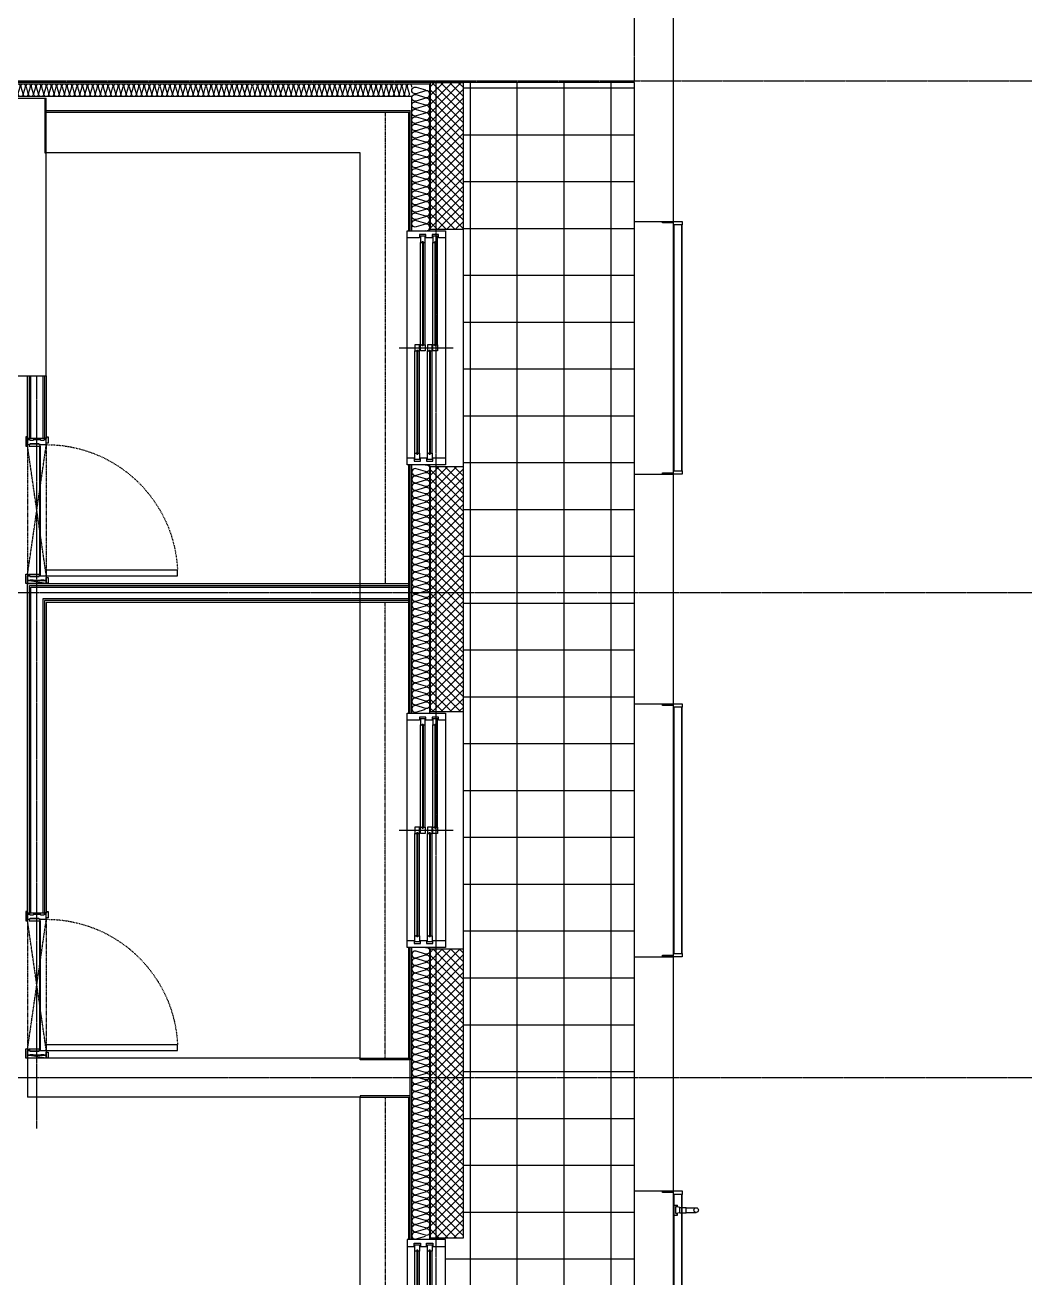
# Model space of a CAD drawing. Header units: millimetres. Extents: x 18456 to 179493, y -203649 to 469211.
# Drawn here: x 145059 to 151505, y -111852 to -103828 of the extents above; entities that cross this region are included whole.
import ezdxf

# ---------------------------------------------------------------- set-up
doc = ezdxf.new("R2010")
doc.units = ezdxf.units.MM
for name, pattern in [('X-평면도(기본형)$0$CEN', [52.5, 50, -1, 0.5, -1]), ('X-평면도(기본형)$0$DASHDOTX2', [2, 1, -0.5, 0, -0.5]), ('X-평면도(기본형)$0$HID', [2.8, 1.8, -1]), ('X-평면도(기본형)$0$HID2', [7.5, 6, -1.5])]:
    doc.linetypes.add(name, pattern=pattern)
for name, color, linetype, true_color in [('X-평면도(기본형)$0$40HAT', 9, 'Continuous', 0x808080), ('X-평면도(기본형)$0$4ELE', 4, 'Continuous', 0x00ffff), ('X-평면도(기본형)$0$4GYP', 4, 'Continuous', 0x00ffff), ('X-평면도(기본형)$0$7GYP', 7, 'Continuous', 0x000000), ('X-평면도(기본형)$0$AHID', 5, 'X-평면도(기본형)$0$HID', 0x0000ff), ('X-평면도(기본형)$0$CEN', 1, 'X-평면도(기본형)$0$CEN', 0xff0000), ('X-평면도(기본형)$0$DOOR', 4, 'Continuous', 0x00ffff), ('X-평면도(기본형)$0$ETC', 9, 'Continuous', 0x808080), ('X-평면도(기본형)$0$FIN', 9, 'Continuous', 0x808080), ('X-평면도(기본형)$0$INS', 9, 'Continuous', 0x808080), ('X-평면도(기본형)$0$INSUL', 9, 'Continuous', 0x808080), ('X-평면도(기본형)$0$TIL', 5, 'Continuous', 0x0000ff), ('X-평면도(기본형)$0$UIS', 7, 'X-평면도(기본형)$0$HID2', 0x000000), ('X-평면도(기본형)$0$W1', 2, 'Continuous', 0xffff00), ('X-평면도(기본형)$0$W2', 3, 'Continuous', 0x00ff00), ('X-평면도(기본형)$0$WID', 4, 'Continuous', 0x00ffff), ('X-평면도(기본형)$0$국기계양대', 9, 'Continuous', 0x808080)]:
    doc.layers.add(name, color=color, linetype=linetype, true_color=true_color)
pattern_1 = [(315, (-516301.965, -267489.793), (28.2842712, 28.2842712), []), (45, (-516301.965, -267489.793), (-28.2842712, 28.2842712), [])]

# ---------------------------------------------------------------- blocks, each defined once
blk = doc.blocks.new('X-평면도(기본형)$0$국기계양대')
at = {"color": 0, "linetype": 'ByBlock', "lineweight": -2}
for p, q in [((-64, 0), (0, 0)), ((-64, 0), (-64, -20)), ((0, 0), (0, -20)), ((-64, -20), (-52, -20)), ((-54, -10), (-10, -10)), ((-54, -10), (-54, -20)), ((-49, -35), (-54, -10)), ((-49, -35), (-15, -35)), ((-49, -35), (-49, -75)), ((-49, -75), (-15, -75)), ((-47, -75), (-47, -140)), ((-17, -75), (-17, -140)), ((-15, -35), (-10, -10)), ((-15, -35), (-15, -75)), ((-12, -20), (0, -20)), ((-10, -10), (-10, -20))]:
    blk.add_line(p, q, dxfattribs=at)
blk.add_circle((-32, -140), 15, dxfattribs=at)
blk = doc.blocks.new('U60 (X-평면도(기본형)$0$ng)')
at = {"color": 0, "linetype": 'ByBlock', "lineweight": -2}
for p, q in [((-1660, -103.5), (-1660, 22.5)), ((-1660, 22.5), (-1650, 22.5)), ((-1650, 22.5), (-1650, -47.5)), ((1650, 22.5), (1660, 22.5)), ((1650, -47.5), (1650, 22.5)), ((1660, 22.5), (1660, -103.5)), ((-1660, -47.5), (-1638, -47.5)), ((-1638, -47.5), (-1638, -50.5)), ((1638, -50.5), (-1638, -50.5)), ((-1638, -50.5), (-1638, -100.5)), ((-1638, -50.5), (1638, -50.5)), ((1638, -50.5), (1638, -47.5)), ((1638, -47.5), (1660, -47.5)), ((1638, -100.5), (1638, -50.5)), ((-1638, -103.5), (-1660, -103.5)), ((-1638, -100.5), (1638, -100.5)), ((1638, -100.5), (-1638, -100.5)), ((-1638, -100.5), (-1638, -103.5)), ((1638, -103.5), (1638, -100.5)), ((1660, -103.5), (1638, -103.5))]:
    blk.add_line(p, q, dxfattribs=at)
at = {"layer": 'X-평면도(기본형)$0$국기계양대'}
blk.add_blockref('X-평면도(기본형)$0$국기계양대', (1570, -53), dxfattribs=at)
blk = doc.blocks.new('U165 (X-평면도(기본형)$0$ng)')
at = {"color": 0, "linetype": 'ByBlock', "lineweight": -2}
for p, q in [((-810, -103.5), (-810, 22.5)), ((-810, 22.5), (-800, 22.5)), ((-800, 22.5), (-800, -47.5)), ((800, 22.5), (810, 22.5)), ((800, -47.5), (800, 22.5)), ((810, 22.5), (810, -103.5)), ((-810, -47.5), (-788, -47.5)), ((-788, -47.5), (-788, -50.5)), ((788, -50.5), (-788, -50.5)), ((-788, -50.5), (-788, -100.5)), ((-788, -50.5), (788, -50.5)), ((788, -50.5), (788, -47.5)), ((788, -47.5), (810, -47.5)), ((788, -100.5), (788, -50.5)), ((-788, -103.5), (-810, -103.5)), ((-788, -100.5), (788, -100.5)), ((788, -100.5), (-788, -100.5)), ((-788, -100.5), (-788, -103.5)), ((788, -103.5), (788, -100.5)), ((810, -103.5), (788, -103.5))]:
    blk.add_line(p, q, dxfattribs=at)
blk = doc.blocks.new('X-평면도(기본형)$0$DW1500')
at = {"layer": 'X-평면도(기본형)$0$WID', "color": 8, "true_color": 0x808080}
for p, q in [((1455, 0), (45, 0)), ((766.5, -63), (1428.5, -63)), ((766.5, -63), (766.5, -67)), ((766.5, -67), (1428.5, -67)), ((1428.5, -63), (1428.5, -67)), ((71.5, -98), (733.5, -98)), ((71.5, -98), (71.5, -102)), ((71.5, -102), (733.5, -102)), ((733.5, -98), (733.5, -102)), ((766.5, -143), (1428.5, -143)), ((766.5, -143), (766.5, -147)), ((766.5, -147), (1428.5, -147)), ((1428.5, -143), (1428.5, -147)), ((71.5, -178), (733.5, -178)), ((71.5, -178), (71.5, -182)), ((71.5, -182), (733.5, -182)), ((733.5, -178), (733.5, -182)), ((45, -245), (1455, -245))]:
    blk.add_line(p, q, dxfattribs=at)
at = {"layer": 'X-평면도(기본형)$0$WID', "color": 1, "true_color": 0xff0000}
blk.add_line((750, 50), (750, -295), dxfattribs=at)
at = {"layer": 'X-평면도(기본형)$0$WID'}
for p, q in [((1425, -50), (770, -50)), ((1425, -80), (770, -80)), ((730, -85), (75, -85)), ((730, -115), (75, -115)), ((1425, -130), (770, -130)), ((1425, -160), (770, -160)), ((730, -165), (75, -165)), ((730, -195), (75, -195))]:
    blk.add_line(p, q, dxfattribs=at)
for points in [[(0, -245), (45, -245), (45, -200), (25, -200), (25, -160), (45, -160), (45, -120), (25, -120), (25, -80), (45, -80), (45, 0), (0, 0)], [(1500, 0), (1455, 0), (1455, -45), (1475, -45), (1475, -85), (1455, -85), (1455, -125), (1475, -125), (1475, -165), (1455, -165), (1455, -245), (1500, -245)], [(770, -80), (730, -80), (730, -50), (770, -50), (770, -60), (764.5, -61.8), (764.5, -68.2), (770, -70)], [(1425, -80), (1465, -80), (1465, -50), (1425, -50), (1425, -60), (1430.5, -61.8), (1430.5, -68.2), (1425, -70)], [(75, -115), (35, -115), (35, -85), (75, -85), (75, -95), (69.5, -96.8), (69.5, -103.2), (75, -105)], [(730, -115), (770, -115), (770, -85), (730, -85), (730, -95), (735.5, -96.8), (735.5, -103.2), (730, -105)], [(770, -160), (730, -160), (730, -130), (770, -130), (770, -140), (764.5, -141.8), (764.5, -148.2), (770, -150)], [(1425, -160), (1465, -160), (1465, -130), (1425, -130), (1425, -140), (1430.5, -141.8), (1430.5, -148.2), (1425, -150)], [(75, -195), (35, -195), (35, -165), (75, -165), (75, -175), (69.5, -176.8), (69.5, -183.2), (75, -185)], [(730, -195), (770, -195), (770, -165), (730, -165), (730, -175), (735.5, -176.8), (735.5, -183.2), (730, -185)]]:
    blk.add_lwpolyline(points, close=True, dxfattribs=at)
at = {"layer": 'X-평면도(기본형)$0$WID', "color": 8, "true_color": 0x808080}
for points in [[(770, -59.2), (772.7, -60.6), (773.3, -61.6), (773.8, -63)], [(770, -70.8), (772.7, -69.4), (773.3, -68.4), (773.8, -67)], [(1425, -59.2), (1422.3, -60.6), (1421.7, -61.6), (1421.2, -63)], [(1425, -70.8), (1422.3, -69.4), (1421.7, -68.4), (1421.2, -67)], [(75, -94.2), (77.7, -95.6), (78.3, -96.6), (78.8, -98)], [(75, -105.8), (77.7, -104.4), (78.3, -103.4), (78.8, -102)], [(730, -94.2), (727.3, -95.6), (726.7, -96.6), (726.2, -98)], [(730, -105.8), (727.3, -104.4), (726.7, -103.4), (726.2, -102)], [(770, -139.2), (772.7, -140.6), (773.3, -141.6), (773.8, -143)], [(770, -150.8), (772.7, -149.4), (773.3, -148.4), (773.8, -147)], [(1425, -139.2), (1422.3, -140.6), (1421.7, -141.6), (1421.2, -143)], [(1425, -150.8), (1422.3, -149.4), (1421.7, -148.4), (1421.2, -147)], [(75, -174.2), (77.7, -175.6), (78.3, -176.6), (78.8, -178)], [(75, -185.8), (77.7, -184.4), (78.3, -183.4), (78.8, -182)], [(730, -174.2), (727.3, -175.6), (726.7, -176.6), (726.2, -178)], [(730, -185.8), (727.3, -184.4), (726.7, -183.4), (726.2, -182)]]:
    blk.add_lwpolyline(points, dxfattribs=at)
blk = doc.blocks.new('X-평면도(기본형)$0$DW2700v')
at = {"layer": 'X-평면도(기본형)$0$WID', "color": 8, "true_color": 0x808080}
for p, q in [((2655, 0), (45, 0)), ((2628.5, -63), (916.5, -63)), ((916.5, -67), (916.5, -63)), ((2628.5, -67), (916.5, -67)), ((2628.5, -67), (2628.5, -63)), ((883.5, -98), (71.5, -98)), ((71.5, -102), (71.5, -98)), ((883.5, -102), (71.5, -102)), ((883.5, -102), (883.5, -98)), ((2628.5, -143), (916.5, -143)), ((916.5, -147), (916.5, -143)), ((2628.5, -147), (916.5, -147)), ((2628.5, -147), (2628.5, -143)), ((883.5, -178), (71.5, -178)), ((71.5, -182), (71.5, -178)), ((883.5, -182), (71.5, -182)), ((883.5, -182), (883.5, -178)), ((45, -245), (2655, -245))]:
    blk.add_line(p, q, dxfattribs=at)
at = {"layer": 'X-평면도(기본형)$0$WID', "color": 1, "true_color": 0xff0000}
blk.add_line((900, -295), (900, 50), dxfattribs=at)
at = {"layer": 'X-평면도(기본형)$0$WID'}
for p, q in [((920, -50), (2625, -50)), ((920, -80), (2625, -80)), ((75, -85), (880, -85)), ((75, -115), (880, -115)), ((920, -130), (2625, -130)), ((920, -160), (2625, -160)), ((75, -165), (880, -165)), ((75, -195), (880, -195))]:
    blk.add_line(p, q, dxfattribs=at)
for points in [[(0, -245), (45, -245), (45, -200), (25, -200), (25, -160), (45, -160), (45, -120), (25, -120), (25, -80), (45, -80), (45, 0), (0, 0)], [(2700, 0), (2655, 0), (2655, -45), (2675, -45), (2675, -85), (2655, -85), (2655, -125), (2675, -125), (2675, -165), (2655, -165), (2655, -245), (2700, -245)], [(920, -50), (880, -50), (880, -80), (920, -80), (920, -70), (914.5, -68.2), (914.5, -61.8), (920, -60)], [(2625, -50), (2665, -50), (2665, -80), (2625, -80), (2625, -70), (2630.5, -68.2), (2630.5, -61.8), (2625, -60)], [(75, -85), (35, -85), (35, -115), (75, -115), (75, -105), (69.5, -103.2), (69.5, -96.8), (75, -95)], [(880, -85), (920, -85), (920, -115), (880, -115), (880, -105), (885.5, -103.2), (885.5, -96.8), (880, -95)], [(920, -130), (880, -130), (880, -160), (920, -160), (920, -150), (914.5, -148.2), (914.5, -141.8), (920, -140)], [(2625, -130), (2665, -130), (2665, -160), (2625, -160), (2625, -150), (2630.5, -148.2), (2630.5, -141.8), (2625, -140)], [(75, -165), (35, -165), (35, -195), (75, -195), (75, -185), (69.5, -183.2), (69.5, -176.8), (75, -175)], [(880, -165), (920, -165), (920, -195), (880, -195), (880, -185), (885.5, -183.2), (885.5, -176.8), (880, -175)]]:
    blk.add_lwpolyline(points, close=True, dxfattribs=at)
at = {"layer": 'X-평면도(기본형)$0$WID', "color": 8, "true_color": 0x808080}
for points in [[(920, -59.2), (922.7, -60.6), (923.3, -61.6), (923.8, -63)], [(920, -70.8), (922.7, -69.4), (923.3, -68.4), (923.8, -67)], [(2625, -59.2), (2622.3, -60.6), (2621.7, -61.6), (2621.2, -63)], [(2625, -70.8), (2622.3, -69.4), (2621.7, -68.4), (2621.2, -67)], [(75, -94.2), (77.7, -95.6), (78.3, -96.6), (78.8, -98)], [(75, -105.8), (77.7, -104.4), (78.3, -103.4), (78.8, -102)], [(880, -94.2), (877.3, -95.6), (876.7, -96.6), (876.2, -98)], [(880, -105.8), (877.3, -104.4), (876.7, -103.4), (876.2, -102)], [(920, -139.2), (922.7, -140.6), (923.3, -141.6), (923.8, -143)], [(920, -150.8), (922.7, -149.4), (923.3, -148.4), (923.8, -147)], [(2625, -139.2), (2622.3, -140.6), (2621.7, -141.6), (2621.2, -143)], [(2625, -150.8), (2622.3, -149.4), (2621.7, -148.4), (2621.2, -147)], [(75, -174.2), (77.7, -175.6), (78.3, -176.6), (78.8, -178)], [(75, -185.8), (77.7, -184.4), (78.3, -183.4), (78.8, -182)], [(880, -174.2), (877.3, -175.6), (876.7, -176.6), (876.2, -178)], [(880, -185.8), (877.3, -184.4), (876.7, -183.4), (876.2, -182)]]:
    blk.add_lwpolyline(points, dxfattribs=at)
blk = doc.blocks.new('X-평면도(기본형)$0$wd120900')
at = {"layer": 'X-평면도(기본형)$0$DOOR', "color": 1, "linetype": 'ByBlock', "true_color": 0xff0000}
blk.add_line((-20, 120), (0, 0), dxfattribs=at)
at = {"layer": 'X-평면도(기본형)$0$DOOR', "color": 5, "true_color": 0x0000ff}
for p, q in [((860, 80), (40, 80)), ((860, 77), (40, 77))]:
    blk.add_line(p, q, dxfattribs=at)
at = {"layer": 'X-평면도(기본형)$0$DOOR'}
for points in [[(30, 120), (30, 960), (66, 960), (66, 120)], [(30, 120), (30, 960), (66, 960), (66, 120)], [(0, 120), (0, 104.1), (3, 104.1), (3, 84.1), (0, 84.1), (0, 35.9), (3, 35.9), (3, 15.9), (0, 15.9), (0, 0), (30, 0), (30, 15), (25, 15), (25, 75), (30, 75), (30, 80), (30, 120)], [(900, 120), (900, 104.1), (897, 104.1), (897, 84.1), (900, 84.1), (900, 35.9), (897, 35.9), (897, 15.9), (900, 15.9), (900, 0), (899.1, 0), (880, 0), (870, 0), (870, 15), (875, 15), (875, 75), (870, 75), (870, 80), (870, 120)], [(40, 80), (30, 80), (30, 73), (25, 73), (25, 17), (30, 17), (30, 10), (40, 10)], [(860, 80), (870, 80), (870, 73), (875, 73), (875, 17), (870, 17), (870, 10), (860, 10)]]:
    blk.add_lwpolyline(points, close=True, dxfattribs=at)
at = {"layer": 'X-평면도(기본형)$0$DOOR', "linetype": 'ByBlock'}
for points in [[(-15, 132), (-15, 127), (-20, 127), (-20, 120), (20, 120), (20, 132)], [(915, 120), (915, 125), (920, 125), (920, 132), (880, 132), (880, 120)], [(-15, 0), (-15, -5), (-20, -5), (-20, -12), (40, -12), (40, 0)], [(915, 0), (915, -5), (920, -5), (920, -12), (860, -12), (860, 0)]]:
    blk.add_lwpolyline(points, close=True, dxfattribs=at)
at = {"layer": 'X-평면도(기본형)$0$DOOR', "color": 1, "linetype": 'ByBlock', "true_color": 0xff0000}
blk.add_lwpolyline([(-20, 120), (-20, 0), (0, 0), (0, 120)], close=True, dxfattribs=at)
at = {"layer": 'X-평면도(기본형)$0$DOOR', "color": 1, "linetype": 'X-평면도(기본형)$0$HID', "true_color": 0xff0000}
blk.add_lwpolyline([(860, 0), (40, 0), (870, 120), (30, 120)], close=True, dxfattribs=at)
at = {"layer": 'X-평면도(기본형)$0$DOOR', "color": 1, "linetype": 'X-평면도(기본형)$0$DASHDOTX2', "ltscale": 5, "true_color": 0xff0000}
blk.add_arc((28.6, 119.4), 841.4, 0.03802, 87.45308, dxfattribs=at)
blk = doc.blocks.new('U74 (X-평면도(기본형)$0$ins-l)')
at = {"layer": 'X-평면도(기본형)$0$INSUL', "color": 8, "true_color": 0x808080}
for p, q in [((36.9, 24.2), (21.4, 75.8)), ((57.5, 75.8), (42, 24.2)), ((78.1, 24.2), (62.6, 75.8)), ((98.7, 75.8), (83.2, 24.2)), ((119.3, 24.2), (103.8, 75.8)), ((139.9, 75.8), (124.5, 24.2)), ((160.5, 24.2), (145.1, 75.8)), ((181.1, 75.8), (165.7, 24.2)), ((201.7, 24.2), (186.3, 75.8)), ((222.3, 75.8), (206.9, 24.2)), ((243, 24.2), (227.5, 75.8)), ((263.6, 75.8), (248.1, 24.2)), ((284.2, 24.2), (268.7, 75.8)), ((304.8, 75.8), (289.3, 24.2)), ((325.4, 24.2), (309.9, 75.8)), ((346, 75.8), (330.6, 24.2)), ((366.6, 24.2), (351.2, 75.8)), ((387.2, 75.8), (371.8, 24.2)), ((407.8, 24.2), (392.4, 75.8)), ((428.4, 75.8), (413, 24.2)), ((449.1, 24.2), (433.6, 75.8)), ((469.7, 75.8), (454.2, 24.2)), ((490.3, 24.2), (474.8, 75.8)), ((510.9, 75.8), (495.4, 24.2)), ((531.5, 24.2), (516, 75.8)), ((552.1, 75.8), (536.6, 24.2)), ((572.7, 24.2), (557.3, 75.8)), ((593.3, 75.8), (577.9, 24.2)), ((613.9, 24.2), (598.5, 75.8)), ((634.5, 75.8), (619.1, 24.2)), ((655.2, 24.2), (639.7, 75.8)), ((675.8, 75.8), (660.3, 24.2)), ((696.4, 24.2), (680.9, 75.8)), ((717, 75.8), (701.5, 24.2)), ((737.6, 24.2), (722.1, 75.8)), ((758.2, 75.8), (742.7, 24.2)), ((778.8, 24.2), (763.4, 75.8)), ((799.4, 75.8), (784, 24.2)), ((820, 24.2), (804.6, 75.8)), ((840.6, 75.8), (825.2, 24.2)), ((861.3, 24.2), (845.8, 75.8)), ((881.9, 75.8), (866.4, 24.2)), ((902.5, 24.2), (887, 75.8)), ((923.1, 75.8), (907.6, 24.2)), ((943.7, 24.2), (928.2, 75.8)), ((964.3, 75.8), (948.8, 24.2)), ((984.9, 24.2), (969.5, 75.8)), ((1005.5, 75.8), (990.1, 24.2)), ((1026.1, 24.2), (1010.7, 75.8)), ((1046.7, 75.8), (1031.3, 24.2)), ((1067.4, 24.2), (1051.9, 75.8)), ((1088, 75.8), (1072.5, 24.2)), ((1108.6, 24.2), (1093.1, 75.8)), ((1129.2, 75.8), (1113.7, 24.2)), ((1149.8, 24.2), (1134.3, 75.8)), ((1170.4, 75.8), (1154.9, 24.2)), ((1191, 24.2), (1175.6, 75.8)), ((1211.6, 75.8), (1196.2, 24.2)), ((1232.2, 24.2), (1216.8, 75.8)), ((1252.8, 75.8), (1237.4, 24.2)), ((1273.5, 24.2), (1258, 75.8)), ((1294.1, 75.8), (1278.6, 24.2)), ((1314.7, 24.2), (1299.2, 75.8)), ((1335.3, 75.8), (1319.8, 24.2)), ((1355.9, 24.2), (1340.4, 75.8)), ((1376.5, 75.8), (1361, 24.2)), ((1397.1, 24.2), (1381.7, 75.8)), ((1417.7, 75.8), (1402.3, 24.2)), ((1438.3, 24.2), (1422.9, 75.8)), ((1458.9, 75.8), (1443.5, 24.2)), ((1479.5, 24.2), (1464.1, 75.8)), ((1500.2, 75.8), (1484.7, 24.2)), ((1520.8, 24.2), (1505.3, 75.8)), ((1541.4, 75.8), (1525.9, 24.2)), ((1562, 24.2), (1546.5, 75.8)), ((1582.6, 75.8), (1567.1, 24.2)), ((1603.2, 24.2), (1587.8, 75.8)), ((1623.8, 75.8), (1608.4, 24.2))]:
    blk.add_line(p, q, dxfattribs=at)
at = {"layer": 'X-평면도(기본형)$0$INSUL', "color": 8, "true_color": 0x808080, "extrusion": (0, 0, -1)}
for centre in [(-39.4, 81.2), (-80.7, 81.2), (-121.9, 81.2), (-163.1, 81.2), (-204.3, 81.2), (-245.5, 81.2), (-286.8, 81.2), (-328, 81.2), (-369.2, 81.2), (-410.4, 81.2), (-451.6, 81.2), (-492.9, 81.2), (-534.1, 81.2), (-575.3, 81.2), (-616.5, 81.2), (-657.7, 81.2), (-699, 81.2), (-740.2, 81.2), (-781.4, 81.2), (-822.6, 81.2), (-863.8, 81.2), (-905.1, 81.2), (-946.3, 81.2), (-987.5, 81.2), (-1028.7, 81.2), (-1069.9, 81.2), (-1111.1, 81.2), (-1152.4, 81.2), (-1193.6, 81.2), (-1234.8, 81.2), (-1276, 81.2), (-1317.2, 81.2), (-1358.5, 81.2), (-1399.7, 81.2), (-1440.9, 81.2), (-1482.1, 81.2), (-1523.3, 81.2), (-1564.6, 81.2), (-1605.8, 81.2)]:
    blk.add_arc(centre, 18.8, 343.30076, 196.69924, dxfattribs=at)
at = {"layer": 'X-평면도(기본형)$0$INSUL', "color": 8, "true_color": 0x808080}
for centre in [(18.8, 18.8), (60, 18.8), (101.3, 18.8), (142.5, 18.8), (183.7, 18.8), (224.9, 18.8), (266.1, 18.8), (307.4, 18.8), (348.6, 18.8), (389.8, 18.8), (431, 18.8), (472.2, 18.8), (513.5, 18.8), (554.7, 18.8), (595.9, 18.8), (637.1, 18.8), (678.3, 18.8), (719.6, 18.8), (760.8, 18.8), (802, 18.8), (843.2, 18.8), (884.4, 18.8), (925.7, 18.8), (966.9, 18.8), (1008.1, 18.8), (1049.3, 18.8), (1090.5, 18.8), (1131.8, 18.8), (1173, 18.8), (1214.2, 18.8), (1255.4, 18.8), (1296.6, 18.8), (1337.9, 18.8), (1379.1, 18.8), (1420.3, 18.8), (1461.5, 18.8), (1502.7, 18.8), (1544, 18.8), (1585.2, 18.8)]:
    blk.add_arc(centre, 18.8, 163.30076, 16.69924, dxfattribs=at)
blk = doc.blocks.new('U72 (X-평면도(기본형)$0$ins-l)')
at = {"layer": 'X-평면도(기본형)$0$INSUL', "color": 8, "true_color": 0x808080}
for p, q in [((36.9, 24.2), (21.4, 75.8)), ((57.5, 75.8), (42, 24.2)), ((78.1, 24.2), (62.6, 75.8)), ((98.7, 75.8), (83.2, 24.2)), ((119.3, 24.2), (103.8, 75.8)), ((139.9, 75.8), (124.5, 24.2)), ((160.5, 24.2), (145.1, 75.8)), ((181.1, 75.8), (165.7, 24.2)), ((201.7, 24.2), (186.3, 75.8)), ((222.3, 75.8), (206.9, 24.2)), ((243, 24.2), (227.5, 75.8)), ((263.6, 75.8), (248.1, 24.2)), ((284.2, 24.2), (268.7, 75.8)), ((304.8, 75.8), (289.3, 24.2)), ((325.4, 24.2), (309.9, 75.8)), ((346, 75.8), (330.6, 24.2)), ((366.6, 24.2), (351.2, 75.8)), ((387.2, 75.8), (371.8, 24.2)), ((407.8, 24.2), (392.4, 75.8)), ((428.4, 75.8), (413, 24.2)), ((449.1, 24.2), (433.6, 75.8)), ((469.7, 75.8), (454.2, 24.2)), ((490.3, 24.2), (474.8, 75.8)), ((510.9, 75.8), (495.4, 24.2)), ((531.5, 24.2), (516, 75.8)), ((552.1, 75.8), (536.6, 24.2)), ((572.7, 24.2), (557.3, 75.8)), ((593.3, 75.8), (577.9, 24.2)), ((613.9, 24.2), (598.5, 75.8)), ((634.5, 75.8), (619.1, 24.2)), ((655.2, 24.2), (639.7, 75.8)), ((675.8, 75.8), (660.3, 24.2)), ((696.4, 24.2), (680.9, 75.8)), ((717, 75.8), (701.5, 24.2)), ((737.6, 24.2), (722.1, 75.8)), ((758.2, 75.8), (742.7, 24.2)), ((778.8, 24.2), (763.4, 75.8)), ((799.4, 75.8), (784, 24.2)), ((820, 24.2), (804.6, 75.8)), ((840.6, 75.8), (825.2, 24.2)), ((861.3, 24.2), (845.8, 75.8)), ((881.9, 75.8), (866.4, 24.2)), ((902.5, 24.2), (887, 75.8)), ((923.1, 75.8), (907.6, 24.2)), ((943.7, 24.2), (928.2, 75.8)), ((964.3, 75.8), (948.8, 24.2)), ((984.9, 24.2), (969.5, 75.8)), ((1005.5, 75.8), (990.1, 24.2)), ((1026.1, 24.2), (1010.7, 75.8)), ((1046.7, 75.8), (1031.3, 24.2)), ((1067.4, 24.2), (1051.9, 75.8)), ((1088, 75.8), (1072.5, 24.2)), ((1108.6, 24.2), (1093.1, 75.8)), ((1129.2, 75.8), (1113.7, 24.2)), ((1149.8, 24.2), (1134.3, 75.8)), ((1170.4, 75.8), (1154.9, 24.2)), ((1191, 24.2), (1175.6, 75.8)), ((1211.6, 75.8), (1196.2, 24.2)), ((1232.2, 24.2), (1216.8, 75.8)), ((1252.8, 75.8), (1237.4, 24.2)), ((1273.5, 24.2), (1258, 75.8)), ((1294.1, 75.8), (1278.6, 24.2)), ((1314.7, 24.2), (1299.2, 75.8)), ((1335.3, 75.8), (1319.8, 24.2)), ((1355.9, 24.2), (1340.4, 75.8)), ((1376.5, 75.8), (1361, 24.2))]:
    blk.add_line(p, q, dxfattribs=at)
at = {"layer": 'X-평면도(기본형)$0$INSUL', "color": 8, "true_color": 0x808080, "extrusion": (0, 0, -1)}
for centre in [(-39.4, 81.2), (-80.7, 81.2), (-121.9, 81.2), (-163.1, 81.2), (-204.3, 81.2), (-245.5, 81.2), (-286.8, 81.2), (-328, 81.2), (-369.2, 81.2), (-410.4, 81.2), (-451.6, 81.2), (-492.9, 81.2), (-534.1, 81.2), (-575.3, 81.2), (-616.5, 81.2), (-657.7, 81.2), (-699, 81.2), (-740.2, 81.2), (-781.4, 81.2), (-822.6, 81.2), (-863.8, 81.2), (-905.1, 81.2), (-946.3, 81.2), (-987.5, 81.2), (-1028.7, 81.2), (-1069.9, 81.2), (-1111.1, 81.2), (-1152.4, 81.2), (-1193.6, 81.2), (-1234.8, 81.2), (-1276, 81.2), (-1317.2, 81.2), (-1358.5, 81.2)]:
    blk.add_arc(centre, 18.8, 343.30076, 196.69924, dxfattribs=at)
at = {"layer": 'X-평면도(기본형)$0$INSUL', "color": 8, "true_color": 0x808080}
for centre in [(18.8, 18.8), (60, 18.8), (101.3, 18.8), (142.5, 18.8), (183.7, 18.8), (224.9, 18.8), (266.1, 18.8), (307.4, 18.8), (348.6, 18.8), (389.8, 18.8), (431, 18.8), (472.2, 18.8), (513.5, 18.8), (554.7, 18.8), (595.9, 18.8), (637.1, 18.8), (678.3, 18.8), (719.6, 18.8), (760.8, 18.8), (802, 18.8), (843.2, 18.8), (884.4, 18.8), (925.7, 18.8), (966.9, 18.8), (1008.1, 18.8), (1049.3, 18.8), (1090.5, 18.8), (1131.8, 18.8), (1173, 18.8), (1214.2, 18.8), (1255.4, 18.8), (1296.6, 18.8), (1337.9, 18.8)]:
    blk.add_arc(centre, 18.8, 163.30076, 16.69924, dxfattribs=at)
blk = doc.blocks.new('U232 (X-평면도(기본형)$0$ins-l)')
at = {"layer": 'X-평면도(기본형)$0$INSUL', "color": 8, "true_color": 0x808080}
for p, q in [((37, 24), (21, 76)), ((57, 76), (42, 24)), ((78, 24), (63, 76)), ((99, 76), (83, 24)), ((119, 24), (104, 76)), ((140, 76), (124, 24)), ((161, 24), (145, 76)), ((181, 76), (166, 24)), ((202, 24), (186, 76)), ((222, 76), (207, 24)), ((243, 24), (228, 76)), ((264, 76), (248, 24)), ((284, 24), (269, 76)), ((305, 76), (289, 24)), ((325, 24), (310, 76)), ((346, 76), (331, 24)), ((367, 24), (351, 76)), ((387, 76), (372, 24)), ((408, 24), (392, 76)), ((428, 76), (413, 24)), ((449, 24), (434, 76)), ((470, 76), (454, 24)), ((490, 24), (475, 76)), ((511, 76), (495, 24)), ((531, 24), (516, 76)), ((552, 76), (537, 24)), ((573, 24), (557, 76)), ((593, 76), (578, 24)), ((614, 24), (598, 76)), ((635, 76), (619, 24)), ((655, 24), (640, 76)), ((676, 76), (660, 24)), ((696, 24), (681, 76)), ((717, 76), (702, 24)), ((738, 24), (722, 76)), ((758, 76), (743, 24)), ((779, 24), (763, 76)), ((799, 76), (784, 24)), ((820, 24), (805, 76)), ((841, 76), (825, 24)), ((861, 24), (846, 76)), ((882, 76), (866, 24)), ((902, 24), (887, 76)), ((923, 76), (908, 24)), ((944, 24), (928, 76)), ((964, 76), (949, 24)), ((985, 24), (969, 76)), ((1006, 76), (990, 24)), ((1026, 24), (1011, 76)), ((1047, 76), (1031, 24)), ((1067, 24), (1052, 76)), ((1088, 76), (1073, 24)), ((1109, 24), (1093, 76)), ((1129, 76), (1114, 24)), ((1150, 24), (1134, 76)), ((1170, 76), (1155, 24)), ((1191, 24), (1176, 76)), ((1212, 76), (1196, 24)), ((1232, 24), (1217, 76)), ((1253, 76), (1237, 24)), ((1273, 24), (1258, 76)), ((1294, 76), (1279, 24)), ((1315, 24), (1299, 76)), ((1335, 76), (1320, 24)), ((1356, 24), (1340, 76)), ((1377, 76), (1361, 24)), ((1397, 24), (1382, 76)), ((1418, 76), (1402, 24)), ((1438, 24), (1423, 76)), ((1459, 76), (1443, 24)), ((1480, 24), (1464, 76)), ((1500, 76), (1485, 24)), ((1521, 24), (1505, 76)), ((1541, 76), (1526, 24)), ((1562, 24), (1547, 76)), ((1583, 76), (1567, 24)), ((1603, 24), (1588, 76)), ((1624, 76), (1608, 24)), ((1644, 24), (1629, 76)), ((1665, 76), (1650, 24)), ((1686, 24), (1670, 76)), ((1706, 76), (1691, 24)), ((1727, 24), (1711, 76)), ((1747, 76), (1732, 24)), ((1768, 24), (1753, 76)), ((1789, 76), (1773, 24)), ((1809, 24), (1794, 76)), ((1830, 76), (1814, 24)), ((1851, 24), (1835, 76)), ((1871, 76), (1856, 24)), ((1892, 24), (1876, 76)), ((1912, 76), (1897, 24)), ((1933, 24), (1918, 76)), ((1954, 76), (1938, 24)), ((1974, 24), (1959, 76)), ((1995, 76), (1979, 24)), ((2015, 24), (2000, 76)), ((2036, 76), (2021, 24)), ((2057, 24), (2041, 76)), ((2077, 76), (2062, 24)), ((2098, 24), (2082, 76)), ((2118, 76), (2103, 24)), ((2139, 24), (2124, 76)), ((2160, 76), (2144, 24)), ((2180, 24), (2165, 76)), ((2201, 76), (2185, 24)), ((2222, 24), (2206, 76)), ((2242, 76), (2227, 24)), ((2263, 24), (2247, 76)), ((2283, 76), (2268, 24)), ((2304, 24), (2288, 76)), ((2325, 76), (2309, 24)), ((2345, 24), (2330, 76)), ((2366, 76), (2350, 24)), ((2386, 24), (2371, 76)), ((2407, 76), (2392, 24)), ((2428, 24), (2412, 76)), ((2448, 76), (2433, 24)), ((2469, 24), (2453, 76)), ((2489, 76), (2474, 24)), ((2510, 24), (2495, 76)), ((2531, 76), (2515, 24)), ((2551, 24), (2536, 76)), ((2572, 76), (2556, 24)), ((2592, 24), (2577, 76)), ((2613, 76), (2598, 24)), ((2634, 24), (2618, 76)), ((2654, 76), (2639, 24)), ((2675, 24), (2659, 76)), ((2696, 76), (2680, 24)), ((2716, 24), (2701, 76)), ((2737, 76), (2721, 24)), ((2757, 24), (2742, 76)), ((2778, 76), (2763, 24)), ((2799, 24), (2783, 76)), ((2819, 76), (2804, 24)), ((2840, 24), (2824, 76)), ((2860, 76), (2845, 24)), ((2881, 24), (2866, 76)), ((2902, 76), (2886, 24)), ((2922, 24), (2907, 76)), ((2943, 76), (2927, 24)), ((2963, 24), (2948, 76)), ((2984, 76), (2969, 24)), ((3005, 24), (2989, 76)), ((3025, 76), (3010, 24)), ((3046, 24), (3030, 76)), ((3067, 76), (3051, 24)), ((3087, 24), (3072, 76)), ((3108, 76), (3092, 24)), ((3128, 24), (3113, 76)), ((3149, 76), (3133, 24)), ((3170, 24), (3154, 76)), ((3190, 76), (3175, 24)), ((3211, 24), (3195, 76)), ((3231, 76), (3216, 24)), ((3252, 24), (3237, 76)), ((3273, 76), (3257, 24)), ((3293, 24), (3278, 76)), ((3314, 76), (3298, 24)), ((3334, 24), (3319, 76)), ((3355, 76), (3340, 24)), ((3376, 24), (3360, 76)), ((3396, 76), (3381, 24)), ((3417, 24), (3401, 76)), ((3437, 76), (3422, 24)), ((3458, 24), (3443, 76)), ((3479, 76), (3463, 24)), ((3499, 24), (3484, 76)), ((3520, 76), (3504, 24)), ((3541, 24), (3525, 76)), ((3561, 76), (3546, 24)), ((3582, 24), (3566, 76)), ((3602, 76), (3587, 24)), ((3623, 24), (3608, 76)), ((3644, 76), (3628, 24)), ((3664, 24), (3649, 76)), ((3685, 76), (3669, 24)), ((3705, 24), (3690, 76)), ((3726, 76), (3711, 24)), ((3747, 24), (3731, 76)), ((3767, 76), (3752, 24)), ((3788, 24), (3772, 76)), ((3808, 76), (3793, 24)), ((3829, 24), (3814, 76)), ((3850, 76), (3834, 24)), ((3870, 24), (3855, 76)), ((3891, 76), (3875, 24)), ((3912, 24), (3896, 76)), ((3932, 76), (3917, 24)), ((3953, 24), (3937, 76)), ((3973, 76), (3958, 24)), ((3994, 24), (3978, 76)), ((4015, 76), (3999, 24)), ((4035, 24), (4020, 76)), ((4056, 76), (4040, 24)), ((4076, 24), (4061, 76)), ((4097, 76), (4082, 24)), ((4118, 24), (4102, 76)), ((4138, 76), (4123, 24)), ((4159, 24), (4143, 76)), ((4179, 76), (4164, 24)), ((4200, 24), (4185, 76)), ((4221, 76), (4205, 24)), ((4241, 24), (4226, 76)), ((4262, 76), (4246, 24)), ((4282, 24), (4267, 76)), ((4303, 76), (4288, 24)), ((4324, 24), (4308, 76)), ((4344, 76), (4329, 24)), ((4365, 24), (4349, 76)), ((4386, 76), (4370, 24)), ((4406, 24), (4391, 76)), ((4427, 76), (4411, 24)), ((4447, 24), (4432, 76)), ((4468, 76), (4453, 24)), ((4489, 24), (4473, 76)), ((4509, 76), (4494, 24)), ((4530, 24), (4514, 76)), ((4550, 76), (4535, 24)), ((4571, 24), (4556, 76)), ((4592, 76), (4576, 24)), ((4612, 24), (4597, 76)), ((4633, 76), (4617, 24)), ((4653, 24), (4638, 76)), ((4674, 76), (4659, 24)), ((4695, 24), (4679, 76)), ((4715, 76), (4700, 24)), ((4736, 24), (4720, 76)), ((4757, 76), (4741, 24)), ((4777, 24), (4762, 76)), ((4798, 76), (4782, 24)), ((4818, 24), (4803, 76)), ((4839, 76), (4823, 24)), ((4860, 24), (4844, 76)), ((4880, 76), (4865, 24)), ((4901, 24), (4885, 76)), ((4921, 76), (4906, 24)), ((4942, 24), (4927, 76)), ((4963, 76), (4947, 24)), ((4983, 24), (4968, 76)), ((5004, 76), (4988, 24)), ((5024, 24), (5009, 76)), ((5045, 76), (5030, 24)), ((5066, 24), (5050, 76)), ((5086, 76), (5071, 24)), ((5107, 24), (5091, 76)), ((5127, 76), (5112, 24)), ((5148, 24), (5133, 76)), ((5169, 76), (5153, 24)), ((5189, 24), (5174, 76)), ((5210, 76), (5194, 24)), ((5231, 24), (5215, 76)), ((5251, 76), (5236, 24)), ((5272, 24), (5256, 76)), ((5292, 76), (5277, 24)), ((5313, 24), (5298, 76)), ((5334, 76), (5318, 24)), ((5354, 24), (5339, 76)), ((5375, 76), (5359, 24)), ((5395, 24), (5380, 76)), ((5416, 76), (5401, 24)), ((5437, 24), (5421, 76)), ((5457, 76), (5442, 24)), ((5478, 24), (5462, 76)), ((5498, 76), (5483, 24)), ((5519, 24), (5504, 76)), ((5540, 76), (5524, 24)), ((5560, 24), (5545, 76)), ((5581, 76), (5565, 24)), ((5602, 24), (5586, 76)), ((5622, 76), (5607, 24)), ((5643, 24), (5627, 76)), ((5663, 76), (5648, 24)), ((5684, 24), (5668, 76)), ((5705, 76), (5689, 24)), ((5725, 24), (5710, 76)), ((5746, 76), (5730, 24)), ((5766, 24), (5751, 76)), ((5787, 76), (5772, 24)), ((5808, 24), (5792, 76)), ((5828, 76), (5813, 24)), ((5849, 24), (5833, 76)), ((5869, 76), (5854, 24)), ((5890, 24), (5875, 76)), ((5911, 76), (5895, 24)), ((5931, 24), (5916, 76)), ((5952, 76), (5936, 24)), ((5972, 24), (5957, 76)), ((5993, 76), (5978, 24)), ((6014, 24), (5998, 76)), ((6034, 76), (6019, 24)), ((6055, 24), (6039, 76)), ((6076, 76), (6060, 24)), ((6096, 24), (6081, 76)), ((6117, 76), (6101, 24)), ((6137, 24), (6122, 76)), ((6158, 76), (6143, 24)), ((6179, 24), (6163, 76)), ((6199, 76), (6184, 24)), ((6220, 24), (6204, 76)), ((6240, 76), (6225, 24)), ((6261, 24), (6246, 76)), ((6282, 76), (6266, 24)), ((6302, 24), (6287, 76)), ((6323, 76), (6307, 24)), ((6343, 24), (6328, 76)), ((6364, 76), (6349, 24)), ((6385, 24), (6369, 76)), ((6405, 76), (6390, 24)), ((6426, 24), (6410, 76)), ((6447, 76), (6431, 24)), ((6467, 24), (6452, 76)), ((6488, 76), (6472, 24)), ((6508, 24), (6493, 76)), ((6529, 76), (6514, 24)), ((6550, 24), (6534, 76)), ((6570, 76), (6555, 24))]:
    blk.add_line(p, q, dxfattribs=at)
at = {"layer": 'X-평면도(기본형)$0$INSUL', "color": 8, "true_color": 0x808080, "extrusion": (0, 0, -1)}
for centre in [(-39, 81), (-81, 81), (-122, 81), (-163, 81), (-204, 81), (-246, 81), (-287, 81), (-328, 81), (-369, 81), (-410, 81), (-452, 81), (-493, 81), (-534, 81), (-575, 81), (-617, 81), (-658, 81), (-699, 81), (-740, 81), (-781, 81), (-823, 81), (-864, 81), (-905, 81), (-946, 81), (-987, 81), (-1029, 81), (-1070, 81), (-1111, 81), (-1152, 81), (-1194, 81), (-1235, 81), (-1276, 81), (-1317, 81), (-1358, 81), (-1400, 81), (-1441, 81), (-1482, 81), (-1523, 81), (-1565, 81), (-1606, 81), (-1647, 81), (-1688, 81), (-1729, 81), (-1771, 81), (-1812, 81), (-1853, 81), (-1894, 81), (-1936, 81), (-1977, 81), (-2018, 81), (-2059, 81), (-2100, 81), (-2142, 81), (-2183, 81), (-2224, 81), (-2265, 81), (-2307, 81), (-2348, 81), (-2389, 81), (-2430, 81), (-2471, 81), (-2513, 81), (-2554, 81), (-2595, 81), (-2636, 81), (-2677, 81), (-2719, 81), (-2760, 81), (-2801, 81), (-2842, 81), (-2884, 81), (-2925, 81), (-2966, 81), (-3007, 81), (-3048, 81), (-3090, 81), (-3131, 81), (-3172, 81), (-3213, 81), (-3255, 81), (-3296, 81), (-3337, 81), (-3378, 81), (-3419, 81), (-3461, 81), (-3502, 81), (-3543, 81), (-3584, 81), (-3626, 81), (-3667, 81), (-3708, 81), (-3749, 81), (-3790, 81), (-3832, 81), (-3873, 81), (-3914, 81), (-3955, 81), (-3997, 81), (-4038, 81), (-4079, 81), (-4120, 81), (-4161, 81), (-4203, 81), (-4244, 81), (-4285, 81), (-4326, 81), (-4368, 81), (-4409, 81), (-4450, 81), (-4491, 81), (-4532, 81), (-4574, 81), (-4615, 81), (-4656, 81), (-4697, 81), (-4738, 81), (-4780, 81), (-4821, 81), (-4862, 81), (-4903, 81), (-4945, 81), (-4986, 81), (-5027, 81), (-5068, 81), (-5109, 81), (-5151, 81), (-5192, 81), (-5233, 81), (-5274, 81), (-5316, 81), (-5357, 81), (-5398, 81), (-5439, 81), (-5480, 81), (-5522, 81), (-5563, 81), (-5604, 81), (-5645, 81), (-5687, 81), (-5728, 81), (-5769, 81), (-5810, 81), (-5851, 81), (-5893, 81), (-5934, 81), (-5975, 81), (-6016, 81), (-6058, 81), (-6099, 81), (-6140, 81), (-6181, 81), (-6222, 81), (-6264, 81), (-6305, 81), (-6346, 81), (-6387, 81), (-6428, 81), (-6470, 81), (-6511, 81), (-6552, 81)]:
    blk.add_arc(centre, 18.8, 343.3008, 196.6992, dxfattribs=at)
at = {"layer": 'X-평면도(기본형)$0$INSUL', "color": 8, "true_color": 0x808080}
for centre in [(19, 19), (60, 19), (101, 19), (142, 19), (184, 19), (225, 19), (266, 19), (307, 19), (349, 19), (390, 19), (431, 19), (472, 19), (513, 19), (555, 19), (596, 19), (637, 19), (678, 19), (720, 19), (761, 19), (802, 19), (843, 19), (884, 19), (926, 19), (967, 19), (1008, 19), (1049, 19), (1091, 19), (1132, 19), (1173, 19), (1214, 19), (1255, 19), (1297, 19), (1338, 19), (1379, 19), (1420, 19), (1462, 19), (1503, 19), (1544, 19), (1585, 19), (1626, 19), (1668, 19), (1709, 19), (1750, 19), (1791, 19), (1832, 19), (1874, 19), (1915, 19), (1956, 19), (1997, 19), (2039, 19), (2080, 19), (2121, 19), (2162, 19), (2203, 19), (2245, 19), (2286, 19), (2327, 19), (2368, 19), (2410, 19), (2451, 19), (2492, 19), (2533, 19), (2574, 19), (2616, 19), (2657, 19), (2698, 19), (2739, 19), (2781, 19), (2822, 19), (2863, 19), (2904, 19), (2945, 19), (2987, 19), (3028, 19), (3069, 19), (3110, 19), (3152, 19), (3193, 19), (3234, 19), (3275, 19), (3316, 19), (3358, 19), (3399, 19), (3440, 19), (3481, 19), (3522, 19), (3564, 19), (3605, 19), (3646, 19), (3687, 19), (3729, 19), (3770, 19), (3811, 19), (3852, 19), (3893, 19), (3935, 19), (3976, 19), (4017, 19), (4058, 19), (4100, 19), (4141, 19), (4182, 19), (4223, 19), (4264, 19), (4306, 19), (4347, 19), (4388, 19), (4429, 19), (4471, 19), (4512, 19), (4553, 19), (4594, 19), (4635, 19), (4677, 19), (4718, 19), (4759, 19), (4800, 19), (4842, 19), (4883, 19), (4924, 19), (4965, 19), (5006, 19), (5048, 19), (5089, 19), (5130, 19), (5171, 19), (5213, 19), (5254, 19), (5295, 19), (5336, 19), (5377, 19), (5419, 19), (5460, 19), (5501, 19), (5542, 19), (5583, 19), (5625, 19), (5666, 19), (5707, 19), (5748, 19), (5790, 19), (5831, 19), (5872, 19), (5913, 19), (5954, 19), (5996, 19), (6037, 19), (6078, 19), (6119, 19), (6161, 19), (6202, 19), (6243, 19), (6284, 19), (6325, 19), (6367, 19), (6408, 19), (6449, 19), (6490, 19), (6532, 19)]:
    blk.add_arc(centre, 18.8, 163.3008, 16.6992, dxfattribs=at)
blk = doc.blocks.new('U234 (X-평면도(기본형)$0$ins-l)')
at = {"layer": 'X-평면도(기본형)$0$INSUL', "color": 8, "true_color": 0x808080}
for p, q in [((36.9, 24.2), (21.4, 75.8)), ((57.5, 75.8), (42, 24.2)), ((78.1, 24.2), (62.6, 75.8)), ((98.7, 75.8), (83.2, 24.2)), ((119.3, 24.2), (103.8, 75.8)), ((139.9, 75.8), (124.5, 24.2)), ((160.5, 24.2), (145.1, 75.8)), ((181.1, 75.8), (165.7, 24.2)), ((201.7, 24.2), (186.3, 75.8)), ((222.3, 75.8), (206.9, 24.2)), ((243, 24.2), (227.5, 75.8)), ((263.6, 75.8), (248.1, 24.2)), ((284.2, 24.2), (268.7, 75.8)), ((304.8, 75.8), (289.3, 24.2)), ((325.4, 24.2), (309.9, 75.8)), ((346, 75.8), (330.6, 24.2)), ((366.6, 24.2), (351.2, 75.8)), ((387.2, 75.8), (371.8, 24.2)), ((407.8, 24.2), (392.4, 75.8)), ((428.4, 75.8), (413, 24.2)), ((449.1, 24.2), (433.6, 75.8)), ((469.7, 75.8), (454.2, 24.2)), ((490.3, 24.2), (474.8, 75.8)), ((510.9, 75.8), (495.4, 24.2)), ((531.5, 24.2), (516, 75.8)), ((552.1, 75.8), (536.6, 24.2)), ((572.7, 24.2), (557.3, 75.8)), ((593.3, 75.8), (577.9, 24.2)), ((613.9, 24.2), (598.5, 75.8)), ((634.5, 75.8), (619.1, 24.2)), ((655.2, 24.2), (639.7, 75.8)), ((675.8, 75.8), (660.3, 24.2)), ((696.4, 24.2), (680.9, 75.8)), ((717, 75.8), (701.5, 24.2)), ((737.6, 24.2), (722.1, 75.8)), ((758.2, 75.8), (742.7, 24.2)), ((778.8, 24.2), (763.4, 75.8)), ((799.4, 75.8), (784, 24.2))]:
    blk.add_line(p, q, dxfattribs=at)
at = {"layer": 'X-평면도(기본형)$0$INSUL', "color": 8, "true_color": 0x808080, "extrusion": (0, 0, -1)}
for centre in [(-39.4, 81.2), (-80.7, 81.2), (-121.9, 81.2), (-163.1, 81.2), (-204.3, 81.2), (-245.5, 81.2), (-286.8, 81.2), (-328, 81.2), (-369.2, 81.2), (-410.4, 81.2), (-451.6, 81.2), (-492.9, 81.2), (-534.1, 81.2), (-575.3, 81.2), (-616.5, 81.2), (-657.7, 81.2), (-699, 81.2), (-740.2, 81.2), (-781.4, 81.2)]:
    blk.add_arc(centre, 18.8, 343.30076, 196.69924, dxfattribs=at)
at = {"layer": 'X-평면도(기본형)$0$INSUL', "color": 8, "true_color": 0x808080}
for centre in [(18.8, 18.8), (60, 18.8), (101.3, 18.8), (142.5, 18.8), (183.7, 18.8), (224.9, 18.8), (266.1, 18.8), (307.4, 18.8), (348.6, 18.8), (389.8, 18.8), (431, 18.8), (472.2, 18.8), (513.5, 18.8), (554.7, 18.8), (595.9, 18.8), (637.1, 18.8), (678.3, 18.8), (719.6, 18.8), (760.8, 18.8)]:
    blk.add_arc(centre, 18.8, 163.30076, 16.69924, dxfattribs=at)

msp = doc.modelspace()

# ---------------------------------------------------------------- hatches: boundary and pattern name
at = {"layer": 'X-평면도(기본형)$0$40HAT'}
h = msp.add_hatch(dxfattribs=at)
h.set_pattern_fill('H3', color=256, scale=40, style=0, pattern_type=2)
h.set_pattern_definition(pattern_1)
h.paths.add_polyline_path([(147654.6, -104195.5), (147864.6, -104195.5), (147864.6, -105135.5), (147654.6, -105135.5), (147654.6, -104195.5)], flags=0)
h = msp.add_hatch(dxfattribs=at)
h.set_pattern_fill('H3', color=256, scale=40, style=0, pattern_type=2)
h.set_pattern_definition(pattern_1)
h.paths.add_polyline_path([(147654.6, -108225.5), (147864.6, -108225.5), (147864.6, -106655.5), (147654.6, -106655.5)], flags=0)
h = msp.add_hatch(dxfattribs=at)
h.set_pattern_fill('H3', color=256, scale=40, style=0, pattern_type=2)
h.set_pattern_definition(pattern_1)
h.paths.add_polyline_path([(147654.6, -111595.5), (147864.6, -111595.5), (147864.6, -109745.5), (147654.6, -109745.5)], flags=0)
at = {"layer": 'X-평면도(기본형)$0$TIL'}
h = msp.add_hatch(dxfattribs=at)
h.set_pattern_fill('H3', color=256, scale=300, angle=45, style=0, pattern_type=2)
h.set_pattern_definition([(360, (-490490.35, -76030.52), (2e-13, 300), []), (90, (-490490.35, -76030.52), (-300, 9e-14), [])])
h.paths.add_polyline_path([(148959.6, -114975.5), (147864.6, -114975.5), (147864.6, -114315.5), (147749.6, -114315.5), (147749.6, -111595.5), (147864.6, -111595.5), (147864.6, -104195.5), (148959.6, -104195.5)], flags=0)

# ---------------------------------------------------------------- linework, layer by layer
at = {"layer": 'X-평면도(기본형)$0$4ELE'}
for p, q in [((148959.6, -106705.5), (148959.6, -105085.5)), ((149209.6, -106705.5), (149209.6, -105085.5)), ((148959.6, -109795.5), (148959.6, -108175.5)), ((149209.6, -109795.5), (149209.6, -108175.5)), ((148959.6, -114615.5), (148959.6, -111295.5)), ((149209.6, -114615.5), (149209.6, -111295.5))]:
    msp.add_line(p, q, dxfattribs=at)
at = {"layer": 'X-평면도(기본형)$0$4GYP'}
for p, q in [((145194.6, -104375.5), (147524.6, -104375.5)), ((145194.6, -104385.5), (147514.6, -104385.5)), ((147514.6, -105145.5), (147514.6, -104385.5)), ((147524.6, -105145.5), (147524.6, -104375.5)), ((147514.6, -108235.5), (147514.6, -106645.5)), ((147524.6, -108235.5), (147524.6, -106645.5)), ((147514.6, -110445.5), (147514.6, -109735.5)), ((147524.6, -110445.5), (147524.6, -109735.5)), ((147514.6, -111605.5), (147514.6, -110695.5)), ((147524.6, -111605.5), (147524.6, -110695.5))]:
    msp.add_line(p, q, dxfattribs=at)
at = {"layer": 'X-평면도(기본형)$0$7GYP'}
for p, q in [((145074.6, -106475.5), (145074.6, -106075.5)), ((145087.1, -106475.5), (145087.1, -106075.5)), ((145096.6, -106475.5), (145096.6, -106075.5)), ((145172.6, -106075.5), (145172.6, -106475.5)), ((145182.1, -106075.5), (145182.1, -106475.5)), ((145194.6, -106075.5), (145194.6, -106475.5)), ((145194.6, -106475.5), (145074.6, -106475.5)), ((145194.6, -109515.5), (145074.6, -109515.5))]:
    msp.add_line(p, q, dxfattribs=at)
for points in [[(145074.6, -109515.5), (145074.6, -107405.5), (147514.6, -107405.5)], [(145087.1, -109515.5), (145087.1, -107418), (147514.6, -107418)], [(145096.6, -109515.5), (145096.6, -107427.5), (147514.6, -107427.5)], [(147514.6, -107503.5), (145172.6, -107503.5), (145172.6, -109515.5)], [(147514.6, -107513), (145182.1, -107513), (145182.1, -109515.5)], [(147514.6, -107525.5), (145194.6, -107525.5), (145194.6, -109515.5)]]:
    msp.add_lwpolyline(points, dxfattribs=at)
at = {"layer": 'X-평면도(기본형)$0$AHID'}
for p, q in [((147364.6, -104385.5), (147364.6, -107405.5)), ((147364.6, -110445.5), (147364.6, -107525.5)), ((147364.6, -110695.5), (147364.6, -115215.5))]:
    msp.add_line(p, q, dxfattribs=at)
at = {"layer": 'X-평면도(기본형)$0$CEN'}
for p, q in [((148959.6, -104185.5), (148959.6, -100605.5)), ((141494.6, -104185.5), (151504.6, -104185.5)), ((147689.6, -115340.5), (147689.6, -104185.5)), ((145134.6, -110895.5), (145134.6, -106075.5)), ((151504.6, -107465.5), (144874.6, -107465.5)), ((151504.6, -110570.5), (144874.6, -110570.5))]:
    msp.add_line(p, q, dxfattribs=at)
at = {"layer": 'X-평면도(기본형)$0$FIN'}
for p, q in [((147864.6, -106655.5), (147864.6, -105135.5)), ((147864.6, -109745.5), (147864.6, -108225.5))]:
    msp.add_line(p, q, dxfattribs=at)
at = {"layer": 'X-평면도(기본형)$0$INS'}
for p, q in [((142204.6, -104205.5), (147649.6, -104205.5)), ((147649.6, -105145.5), (147649.6, -104205.5)), ((147534.6, -104285.5), (142284.6, -104285.5)), ((145184.6, -104295.5), (145194.6, -104295.5)), ((145194.6, -104645.5), (145194.6, -104295.5)), ((147534.6, -105145.5), (147534.6, -104285.5)), ((147534.6, -108235.5), (147534.6, -106645.5)), ((147649.6, -108235.5), (147649.6, -106645.5)), ((147534.6, -111605.5), (147534.6, -109735.5)), ((147649.6, -111605.5), (147649.6, -109735.5))]:
    msp.add_line(p, q, dxfattribs=at)
for points in [[(147204.6, -110445.5), (147524.6, -110445.5), (147524.6, -110455.5)], [(147204.6, -110695.5), (147524.6, -110695.5), (147524.6, -110685.5)]]:
    msp.add_lwpolyline(points, dxfattribs=at)
at = {"layer": 'X-평면도(기본형)$0$UIS'}
for points in [[(147204.6, -110445.5), (147204.6, -104645.5), (145194.6, -104645.5)], [(147204.6, -115215.5), (147204.6, -110695.5)]]:
    msp.add_lwpolyline(points, dxfattribs=at)
at = {"layer": 'X-평면도(기본형)$0$W1'}
for p, q in [((149209.6, -104185.5), (149209.6, -102855.5)), ((148959.6, -104195.5), (142194.6, -104195.5)), ((148959.6, -105085.5), (148959.6, -104195.5)), ((149209.6, -105085.5), (149209.6, -104185.5)), ((144954.6, -104295.5), (145184.6, -104295.5)), ((145194.6, -106075.5), (145194.6, -104645.5)), ((148959.6, -105085.5), (149209.6, -105085.5)), ((144944.6, -106075.5), (145194.6, -106075.5)), ((148959.6, -106705.5), (149209.6, -106705.5)), ((148959.6, -108175.5), (148959.6, -106705.5)), ((149209.6, -108175.5), (149209.6, -106705.5)), ((148959.6, -108175.5), (149209.6, -108175.5)), ((148959.6, -109795.5), (149209.6, -109795.5)), ((148959.6, -111295.5), (148959.6, -109795.5)), ((149209.6, -111295.5), (149209.6, -109795.5)), ((145074.6, -110445.5), (145074.6, -110695.5)), ((147204.6, -110445.5), (145074.6, -110445.5)), ((147524.6, -110685.5), (147524.6, -110455.5)), ((147204.6, -110695.5), (145074.6, -110695.5)), ((148959.6, -111295.5), (149209.6, -111295.5))]:
    msp.add_line(p, q, dxfattribs=at)
for points in [[(145184.6, -104295.5), (145184.6, -104645.5), (145194.6, -104645.5)], [(147524.6, -110455.5), (147204.6, -110455.5), (147204.6, -110445.5)], [(147524.6, -110685.5), (147204.6, -110685.5), (147204.6, -110695.5)]]:
    msp.add_lwpolyline(points, dxfattribs=at)
at = {"layer": 'X-평면도(기본형)$0$W2'}
for p, q in [((147654.6, -104195.5), (147864.6, -104195.5)), ((147654.6, -105135.5), (147654.6, -104195.5)), ((147864.6, -105135.5), (147864.6, -104195.5)), ((147654.6, -105135.5), (147864.6, -105135.5)), ((147654.6, -106655.5), (147864.6, -106655.5)), ((147654.6, -108225.5), (147654.6, -106655.5)), ((147864.6, -108225.5), (147864.6, -106655.5)), ((147654.6, -108225.5), (147864.6, -108225.5)), ((147654.6, -109745.5), (147864.6, -109745.5)), ((147654.6, -111595.5), (147654.6, -109745.5)), ((147864.6, -111595.5), (147864.6, -109745.5)), ((147654.6, -111595.5), (147864.6, -111595.5))]:
    msp.add_line(p, q, dxfattribs=at)

# ---------------------------------------------------------------- block references
at = {"xscale": -1, "rotation": 90}
for p in [(147504.6, -105145.5), (147504.6, -108235.5)]:
    msp.add_blockref('X-평면도(기본형)$0$DW1500', p, dxfattribs=at)
at = {"rotation": 90.00000000000001}
msp.add_blockref('X-평면도(기본형)$0$DW2700v', (147504.6, -114305.5), dxfattribs=at)
at = {"layer": 'X-평면도(기본형)$0$DOOR', "xscale": -1, "rotation": 270.0000000098719}
for p in [(145074.6, -107385.5), (145074.6, -110425.5)]:
    msp.add_blockref('X-평면도(기본형)$0$wd120900', p, dxfattribs=at)
at = {"layer": 'X-평면도(기본형)$0$ETC', "rotation": 90.00000000000001}
for name, p in [('U165 (X-평면도(기본형)$0$ng)', (149162.1, -105895.5)), ('U165 (X-평면도(기본형)$0$ng)', (149162.1, -108985.5)), ('U60 (X-평면도(기본형)$0$ng)', (149162.1, -112955.5))]:
    msp.add_blockref(name, p, dxfattribs=at)
at = {"layer": 'X-평면도(기본형)$0$INSUL'}
for name, p, xscale, yscale, zscale, rotation in [('U232 (X-평면도(기본형)$0$ins-l)', (147534.6, -104205.5), 0.7999999999999998, 0.7999999999999998, 0.7999999999999998, 180), ('U234 (X-평면도(기본형)$0$ins-l)', (147649.6, -105145.5), 1.15, 1.15, 1.15, 90.00000000000001), ('U72 (X-평면도(기본형)$0$ins-l)', (147649.6, -106645.5), -1.15, 1.15, 1.149999999999999, 90), ('U74 (X-평면도(기본형)$0$ins-l)', (147649.6, -109735.5), -1.15, 1.15, 1.149999999999999, 90)]:
    msp.add_blockref(name, p, dxfattribs=dict(at, xscale=xscale, yscale=yscale, zscale=zscale, rotation=rotation))

doc.saveas('drawing.dxf')
